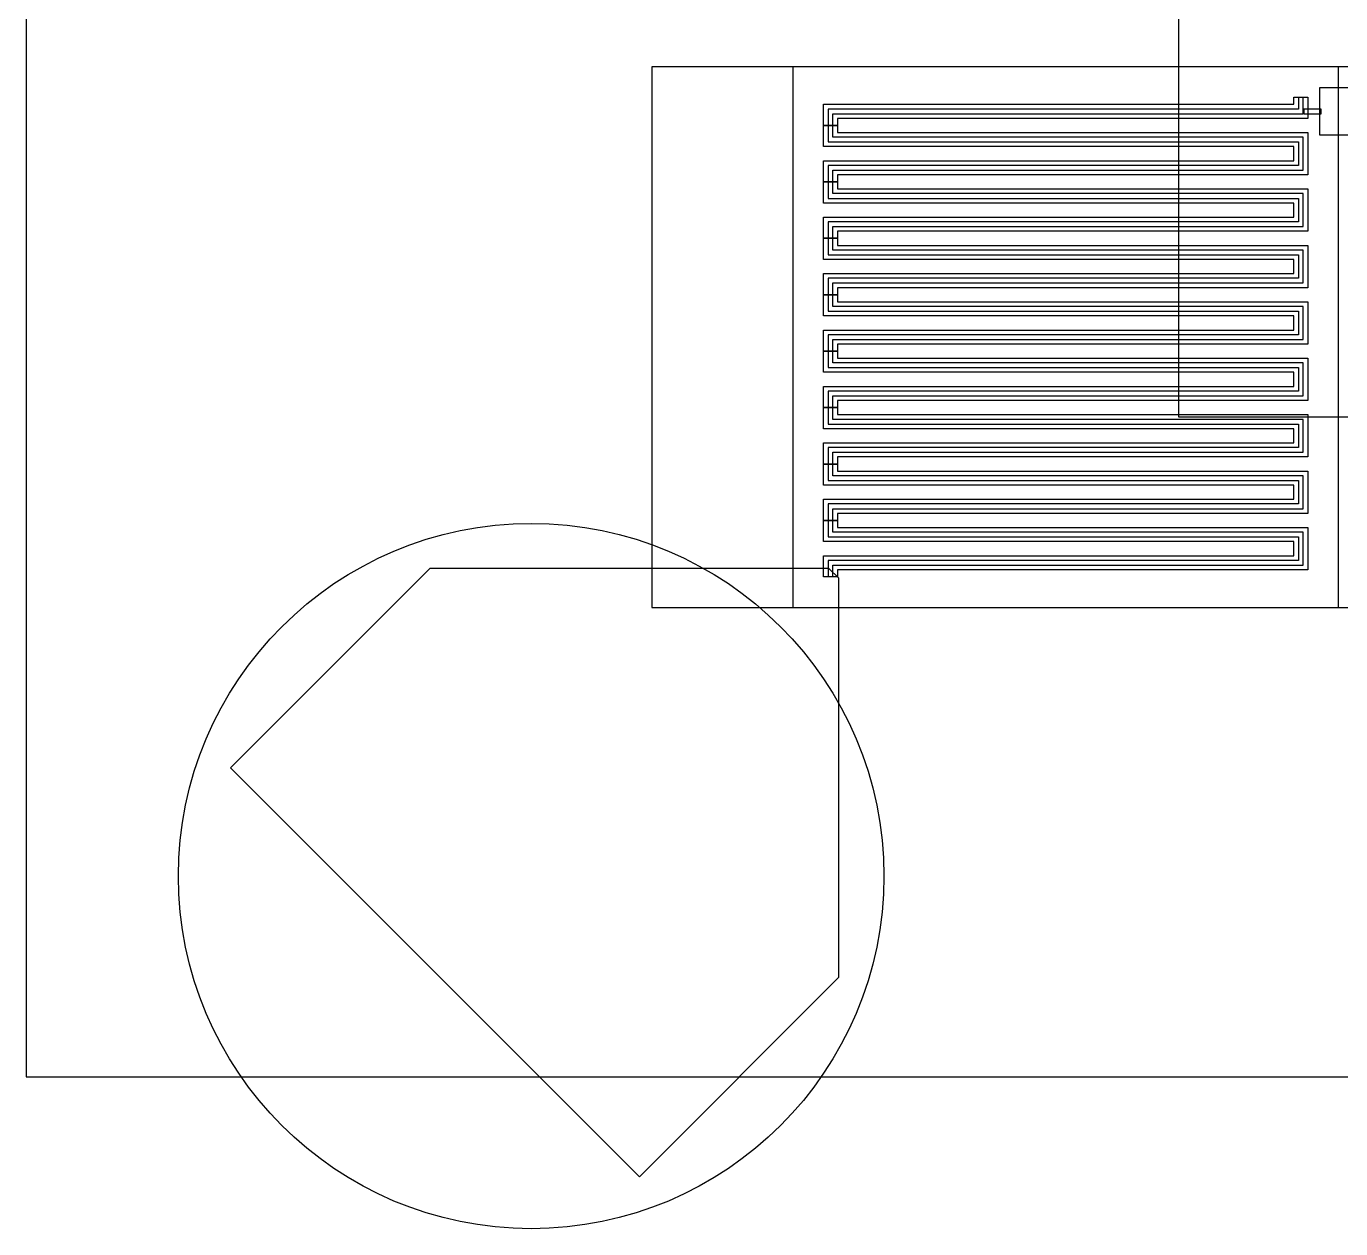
# Model space of a CAD drawing. Extents: x -31.3 to 30.7, y -85.2 to 0.8.
# Drawn here: x -31.3 to -3.35, y -64.41 to -38.84 of the extents above; entities that cross this region are included whole.
import ezdxf

# ---------------------------------------------------------------- set-up
doc = ezdxf.new("R2010")
doc.units = 0

msp = doc.modelspace()

# ---------------------------------------------------------------- linework, layer by layer
at = {"layer": 'cure'}
msp.add_lwpolyline([(-3.4, -39.7), (-15, -39.7), (-15, -51.2), (-3.4, -51.2)], close=True, dxfattribs=at)
at = {"layer": 'M1_Field'}
msp.add_lwpolyline([(-31.3, -61.1868), (30.7, -61.1868), (30.7, 0.8132), (-31.3, 0.8132)], close=True, dxfattribs=at)
at = {"layer": 'M1_LD'}
msp.add_circle((-20.564, -56.914), 7.5, dxfattribs=at)
at = {"layer": 'M1_Neg'}
for points in [[(-3.8, -41.15), (3.2, -41.15), (3.2, -40.15), (-3.8, -40.15)], [(-4.05, -40.35), (-4.05, -40.8), (-14.05, -40.8), (-14.05, -40.95), (-14.35, -40.95), (-14.35, -40.5), (-4.35, -40.5), (-4.35, -40.35)], [(-4.1375, -40.7), (-3.7625, -40.7), (-3.7625, -40.6), (-4.1375, -40.6)], [(-14.05, -40.95), (-14.05, -41.1), (-4.05, -41.1), (-4.05, -42), (-14.05, -42), (-14.05, -42.15), (-14.35, -42.15), (-14.35, -41.7), (-4.35, -41.7), (-4.35, -41.4), (-14.35, -41.4), (-14.35, -40.95)], [(-14.05, -42.15), (-14.05, -42.3), (-4.05, -42.3), (-4.05, -43.2), (-14.05, -43.2), (-14.05, -43.35), (-14.35, -43.35), (-14.35, -42.9), (-4.35, -42.9), (-4.35, -42.6), (-14.35, -42.6), (-14.35, -42.15)], [(-14.05, -43.35), (-14.05, -43.5), (-4.05, -43.5), (-4.05, -44.4), (-14.05, -44.4), (-14.05, -44.55), (-14.35, -44.55), (-14.35, -44.1), (-4.35, -44.1), (-4.35, -43.8), (-14.35, -43.8), (-14.35, -43.35)], [(-14.05, -44.55), (-14.05, -44.7), (-4.05, -44.7), (-4.05, -45.6), (-14.05, -45.6), (-14.05, -45.75), (-14.35, -45.75), (-14.35, -45.3), (-4.35, -45.3), (-4.35, -45), (-14.35, -45), (-14.35, -44.55)], [(-14.05, -45.75), (-14.05, -45.9), (-4.05, -45.9), (-4.05, -46.8), (-14.05, -46.8), (-14.05, -46.95), (-14.35, -46.95), (-14.35, -46.5), (-4.35, -46.5), (-4.35, -46.2), (-14.35, -46.2), (-14.35, -45.75)], [(-14.05, -46.95), (-14.05, -47.1), (-4.05, -47.1), (-4.05, -48), (-14.05, -48), (-14.05, -48.15), (-14.35, -48.15), (-14.35, -47.7), (-4.35, -47.7), (-4.35, -47.4), (-14.35, -47.4), (-14.35, -46.95)], [(-14.05, -48.15), (-14.05, -48.3), (-4.05, -48.3), (-4.05, -49.2), (-14.05, -49.2), (-14.05, -49.35), (-14.35, -49.35), (-14.35, -48.9), (-4.35, -48.9), (-4.35, -48.6), (-14.35, -48.6), (-14.35, -48.15)], [(-14.05, -49.35), (-14.05, -49.5), (-4.05, -49.5), (-4.05, -50.4), (-14.05, -50.4), (-14.05, -50.55), (-14.35, -50.55), (-14.35, -50.1), (-4.35, -50.1), (-4.35, -49.8), (-14.35, -49.8), (-14.35, -49.35)], [(-14.2311, -50.3689), (-22.7163, -50.3689), (-26.959, -54.6116), (-18.2616, -63.309), (-14.0189, -59.0663), (-14.0189, -50.5811)]]:
    msp.add_lwpolyline(points, close=True, dxfattribs=at)
at = {"layer": 'M2_undercutMsk'}
for points in [[(-6.8, -47.15), (6.2, -47.15), (6.2, -34.15), (-6.8, -34.15)], [(-0.4, -39.7), (-18, -39.7), (-18, -51.2), (-0.4, -51.2)]]:
    msp.add_lwpolyline(points, close=True, dxfattribs=at)
at = {"layer": 'metal'}
for points in [[(-4.25, -40.35), (-4.25, -40.6), (-14.25, -40.6), (-14.25, -40.95), (-14.35, -40.95), (-14.35, -40.5), (-4.35, -40.5), (-4.35, -40.35)], [(-4.05, -40.35), (-4.05, -40.8), (-14.05, -40.8), (-14.05, -40.95), (-14.15, -40.95), (-14.15, -40.7), (-4.15, -40.7), (-4.15, -40.35)], [(-14.25, -40.95), (-14.25, -41.3), (-4.25, -41.3), (-4.25, -41.8), (-14.25, -41.8), (-14.25, -42.15), (-14.35, -42.15), (-14.35, -41.7), (-4.35, -41.7), (-4.35, -41.4), (-14.35, -41.4), (-14.35, -40.95)], [(-14.05, -40.95), (-14.05, -41.1), (-4.05, -41.1), (-4.05, -42), (-14.05, -42), (-14.05, -42.15), (-14.15, -42.15), (-14.15, -41.9), (-4.15, -41.9), (-4.15, -41.2), (-14.15, -41.2), (-14.15, -40.95)], [(-14.25, -42.15), (-14.25, -42.5), (-4.25, -42.5), (-4.25, -43), (-14.25, -43), (-14.25, -43.35), (-14.35, -43.35), (-14.35, -42.9), (-4.35, -42.9), (-4.35, -42.6), (-14.35, -42.6), (-14.35, -42.15)], [(-14.05, -42.15), (-14.05, -42.3), (-4.05, -42.3), (-4.05, -43.2), (-14.05, -43.2), (-14.05, -43.35), (-14.15, -43.35), (-14.15, -43.1), (-4.15, -43.1), (-4.15, -42.4), (-14.15, -42.4), (-14.15, -42.15)], [(-14.25, -43.35), (-14.25, -43.7), (-4.25, -43.7), (-4.25, -44.2), (-14.25, -44.2), (-14.25, -44.55), (-14.35, -44.55), (-14.35, -44.1), (-4.35, -44.1), (-4.35, -43.8), (-14.35, -43.8), (-14.35, -43.35)], [(-14.05, -43.35), (-14.05, -43.5), (-4.05, -43.5), (-4.05, -44.4), (-14.05, -44.4), (-14.05, -44.55), (-14.15, -44.55), (-14.15, -44.3), (-4.15, -44.3), (-4.15, -43.6), (-14.15, -43.6), (-14.15, -43.35)], [(-14.25, -44.55), (-14.25, -44.9), (-4.25, -44.9), (-4.25, -45.4), (-14.25, -45.4), (-14.25, -45.75), (-14.35, -45.75), (-14.35, -45.3), (-4.35, -45.3), (-4.35, -45), (-14.35, -45), (-14.35, -44.55)], [(-14.05, -44.55), (-14.05, -44.7), (-4.05, -44.7), (-4.05, -45.6), (-14.05, -45.6), (-14.05, -45.75), (-14.15, -45.75), (-14.15, -45.5), (-4.15, -45.5), (-4.15, -44.8), (-14.15, -44.8), (-14.15, -44.55)], [(-14.25, -45.75), (-14.25, -46.1), (-4.25, -46.1), (-4.25, -46.6), (-14.25, -46.6), (-14.25, -46.95), (-14.35, -46.95), (-14.35, -46.5), (-4.35, -46.5), (-4.35, -46.2), (-14.35, -46.2), (-14.35, -45.75)], [(-14.05, -45.75), (-14.05, -45.9), (-4.05, -45.9), (-4.05, -46.8), (-14.05, -46.8), (-14.05, -46.95), (-14.15, -46.95), (-14.15, -46.7), (-4.15, -46.7), (-4.15, -46), (-14.15, -46), (-14.15, -45.75)], [(-14.25, -46.95), (-14.25, -47.3), (-4.25, -47.3), (-4.25, -47.8), (-14.25, -47.8), (-14.25, -48.15), (-14.35, -48.15), (-14.35, -47.7), (-4.35, -47.7), (-4.35, -47.4), (-14.35, -47.4), (-14.35, -46.95)], [(-14.05, -46.95), (-14.05, -47.1), (-4.05, -47.1), (-4.05, -48), (-14.05, -48), (-14.05, -48.15), (-14.15, -48.15), (-14.15, -47.9), (-4.15, -47.9), (-4.15, -47.2), (-14.15, -47.2), (-14.15, -46.95)], [(-14.25, -48.15), (-14.25, -48.5), (-4.25, -48.5), (-4.25, -49), (-14.25, -49), (-14.25, -49.35), (-14.35, -49.35), (-14.35, -48.9), (-4.35, -48.9), (-4.35, -48.6), (-14.35, -48.6), (-14.35, -48.15)], [(-14.05, -48.15), (-14.05, -48.3), (-4.05, -48.3), (-4.05, -49.2), (-14.05, -49.2), (-14.05, -49.35), (-14.15, -49.35), (-14.15, -49.1), (-4.15, -49.1), (-4.15, -48.4), (-14.15, -48.4), (-14.15, -48.15)], [(-14.25, -49.35), (-14.25, -49.7), (-4.25, -49.7), (-4.25, -50.2), (-14.25, -50.2), (-14.25, -50.55), (-14.35, -50.55), (-14.35, -50.1), (-4.35, -50.1), (-4.35, -49.8), (-14.35, -49.8), (-14.35, -49.35)], [(-14.05, -49.35), (-14.05, -49.5), (-4.05, -49.5), (-4.05, -50.4), (-14.05, -50.4), (-14.05, -50.55), (-14.15, -50.55), (-14.15, -50.3), (-4.15, -50.3), (-4.15, -49.6), (-14.15, -49.6), (-14.15, -49.35)]]:
    msp.add_lwpolyline(points, close=True, dxfattribs=at)

doc.saveas('drawing.dxf')
